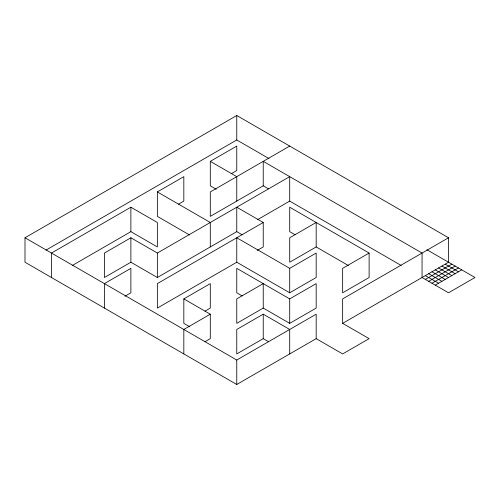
<?xml version="1.0" encoding="UTF-8"?>
<svg xmlns="http://www.w3.org/2000/svg" width="500" height="500" viewBox="0 0 500 500"><rect width="100%" height="100%" fill="white"/><g stroke="black" fill="none" stroke-linecap="round" stroke-linejoin="round"><path stroke-width="0.75" d="M342.65 323.356L369.119 338.644L342.65 353.925L316.175 338.644L236.762 384.487L25 262.231L25 237.769L236.762 115.512L448.531 237.769L448.531 262.231L342.65 323.356L342.65 298.9L448.531 237.769M45.975 250.119L236.762 139.969L268.931 158.537M72.331 265.469L130.881 231.663L157.35 246.944L157.35 222.488L130.881 207.206L51.469 253.056L51.469 277.512M189.519 234.95L157.35 216.381L157.35 191.925L183.825 176.644L183.825 201.1L178.531 204.156M216.25 189.256L210.294 185.812L210.294 161.356L236.762 146.075L236.762 170.531L231.469 173.588M401.125 265.425L289.706 201.1L289.706 176.644L157.35 253.056L130.881 237.769L104.412 253.056L104.412 277.512L130.881 262.231L157.35 277.512L236.762 231.663L242.056 234.719M289.706 146.075L210.294 191.925L210.294 216.381L263.238 185.812L268.531 188.869M124.925 296.231L130.881 292.794L130.881 268.337L104.412 283.619L104.412 308.075M257.538 219.669L289.706 201.1M257.281 250.381L263.238 246.944L263.238 222.488L157.35 283.619L157.35 308.075L236.762 262.231L289.706 292.794L316.175 277.512L316.175 253.056L289.706 268.337L236.762 237.769L236.762 262.231M189.781 326.8L183.825 323.356L183.825 298.9L210.294 283.619L210.294 308.075L205 311.131M316.175 246.944L289.706 262.231L289.706 237.769L316.175 222.488L316.175 246.944L348.344 265.519M205 341.7L210.294 338.644L210.294 314.188L183.825 329.469L183.825 353.925M263.238 308.075L236.762 323.356L236.762 298.9L263.238 283.619L263.238 308.075L289.706 323.356L316.175 308.075L316.175 283.619L289.706 298.9L236.762 268.337L236.762 292.794L242.056 295.85M289.706 353.925L289.706 329.469L263.238 314.188L236.762 329.469L236.762 353.925L263.238 338.644L268.531 341.7M369.119 253.056L342.65 268.337L342.65 292.794L369.119 277.512L369.119 253.056L289.706 207.206L289.706 231.663L295 234.719M25 237.769L236.762 360.031L316.175 314.188L316.175 338.644M425.369 279.419L451.838 264.137M428.675 281.331L455.15 266.05M431.987 283.244L458.456 267.956M435.294 285.15L461.763 269.869M426.9 249.744L475 277.512L448.531 292.794L422.056 277.512L422.056 253.056L263.238 161.356L263.238 185.812M445.219 264.137L458.456 271.781M441.912 266.05L455.15 273.688M438.6 267.956L451.838 275.6M435.294 269.869L448.531 277.512M431.987 271.781L445.219 279.419M428.675 273.688L441.912 281.331M425.369 275.6L438.6 283.244M210.294 161.356L236.762 176.644L236.762 201.1M263.238 222.488L236.762 207.206L236.762 231.663M157.35 191.925L210.294 222.488L210.294 246.944M183.825 298.9L210.294 314.188M289.706 268.337L289.706 292.794M289.706 298.9L289.706 323.356M263.238 314.188L263.238 338.644M236.762 115.512L236.762 139.969M236.762 360.031L236.762 384.487M157.35 253.056L157.35 277.512M130.881 207.206L130.881 231.663M130.881 237.769L130.881 262.231"/></g></svg>
